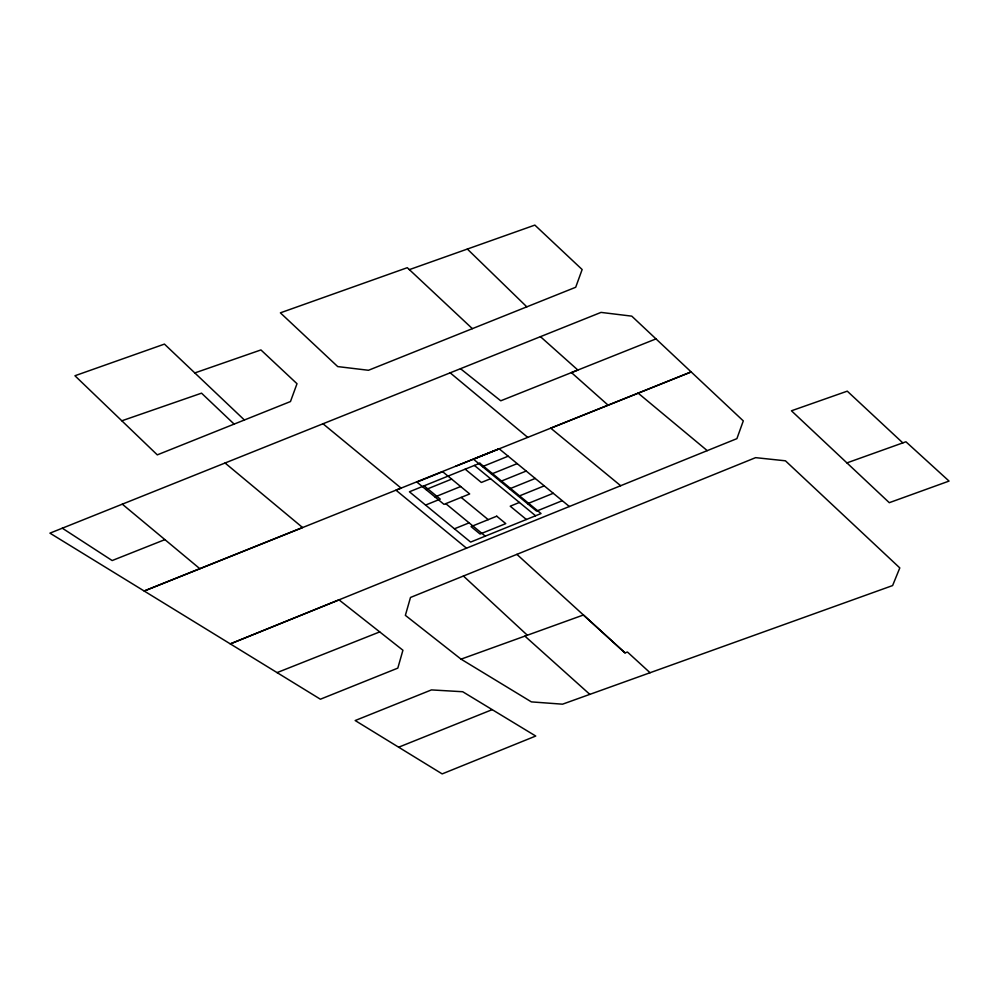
<?xml version="1.0" encoding="UTF-8"?>
<svg xmlns="http://www.w3.org/2000/svg" width="999" height="999" viewBox="0 0 999 999"><rect width="100%" height="100%" fill="white"/><g stroke="black" fill="none" stroke-linecap="round" stroke-linejoin="round"><path stroke-width="1.5" d="M569.368 506.518L499.15 448.788L473.464 459.203L536.588 511.113L562.275 500.699M425.961 489.522L451.648 479.12M482.48 466.62L508.166 456.206M434.977 496.94L460.664 486.525M491.496 474.038L517.182 463.623M425.586 505.069L440.259 499.125L424.088 485.826M490.571 478.733L481.356 482.467L465.184 469.168M500.511 481.443L526.198 471.041M509.54 488.861L535.227 478.446M518.556 496.278L544.243 485.864M454.445 528.796L469.118 522.852M519.418 502.46L510.214 506.193L526.386 519.492M527.572 503.696L553.259 493.281M707.255 450.636L230.307 643.893L49.95 533.154L601.023 312.4L631.768 316.146L743.293 420.891L736.9 438.648L707.255 450.636L638.174 393.169L550.749 428.171L620.679 485.726M244.393 419.992L164.435 344.106L74.937 375.749L157.293 454.87L290.472 401.548L297.003 383.716L260.926 349.937L194.805 372.939M472.377 328.659L407.292 267.695L280.382 312.837L337.712 366.583L368.469 370.279L575.699 287.262L582.142 269.53L534.852 225.1L409.378 269.63M225.05 462.999L302.585 527.534L144.156 591.021L401.099 488.111L323.002 423.776M499.188 448.776L395.966 490.172L466.521 548.189M638.174 393.169L691.183 371.915L455.731 466.221M398.651 747.202L492.207 709.64L535.726 736.038L442.17 773.9L355.182 720.541L431.443 689.909L462.699 691.733L492.207 709.64M655.993 338.898L571.465 372.602L608.116 405.182M164.91 539.622L112.163 560.551L62.3 528.196M277.06 672.614L379.72 631.905L402.922 650.237L397.814 668.119L320.392 699.213L230.307 643.893L339.011 599.862L379.72 631.905M461.051 659.153L531.381 701.885L562.537 704.183L892.606 585.564L899.799 567.919L785.439 460.814L755.619 457.654L410.489 597.464L405.369 615.359L461.051 659.153L583.428 614.984L624.999 652.871L627.447 652.035L650.074 672.739M902.809 442.894L905.931 441.783L949.05 481.081L889.285 502.684L791.445 410.789L847.264 391.158L902.809 442.894L846.915 462.899M121.866 420.791L201.536 393.169L234.128 424.1M460.502 368.706L500.749 400.799L577.859 370.042L540.447 336.663M474.413 465.434L535.576 515.759M461.163 497.402L488.224 519.642M445.754 503.646L485.277 536.151M450.149 372.814L527.734 437.375M122.303 504.17L199.837 568.693M524.912 636.126L589.81 694.355M516.883 554.358L624.999 652.871M463.411 576.011L527.347 635.227M467.357 249.051L526.81 306.843M442.632 471.703L416.945 482.117L444.006 504.358L469.692 493.943L442.632 471.703M479.857 463.224L409.415 491.783L470.616 542.095L541.046 513.548L479.857 463.224M496.74 516.196L471.053 526.61L480.069 534.028L505.769 523.613L496.74 516.196"/></g></svg>
